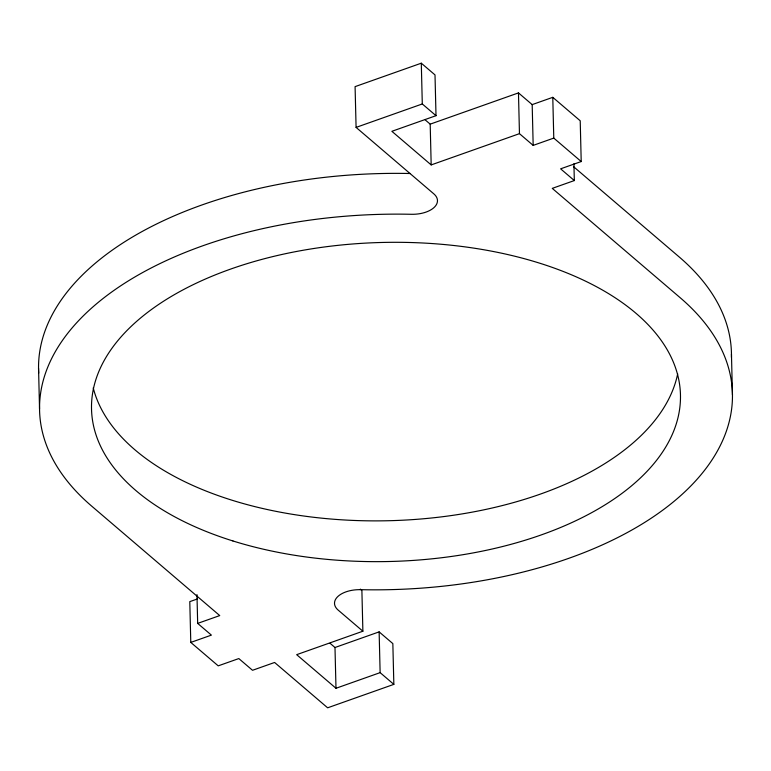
<?xml version="1.0" encoding="UTF-8"?>
<svg xmlns="http://www.w3.org/2000/svg" width="771" height="771" viewBox="0 0 771 771"><rect width="100%" height="100%" fill="white"/><g stroke="black" fill="none" stroke-linecap="round" stroke-linejoin="round"><path stroke-width="1.16" d="M197.511 598.913L189.791 601.64L190.784 642.416L218.222 665.855L238.817 658.569L252.531 670.288L274.601 662.472L327.636 707.807L393.846 684.369L380.132 672.64L335.992 688.272L296.671 654.666L362.881 631.218L338.17 610.102A24.258 13.136 -1.4 0 1 338.016 596.359A24.258 13.136 -1.4 0 1 360.549 589.67A346.536 187.719 -1.4 0 0 682.422 494.057A346.536 187.719 -1.4 0 0 680.263 297.789L552.258 188.375L574.328 180.559L560.613 168.83L581.209 161.544L553.78 138.096L533.175 145.391L519.461 133.662L431.182 164.917L391.87 131.311L436.01 115.679L435.008 74.912L421.294 63.193L355.084 86.631L356.086 127.398L433.822 193.858A24.258 13.136 -1.4 0 1 433.977 207.592A24.258 13.136 -1.4 0 1 411.444 214.29A346.536 187.719 -1.4 0 0 89.581 309.894A346.536 187.719 -1.4 0 0 91.73 506.162L219.745 615.586L197.675 623.392L196.971 594.614M356.086 127.398L422.296 103.96L436.01 115.679M425.274 119.948L430.189 124.15L518.469 92.896L532.183 104.615L533.175 145.391M532.183 104.615L552.778 97.329L580.216 120.777L581.209 161.544M190.784 642.416L211.389 635.121L197.675 623.392M330.075 643.303L334.99 647.505L379.13 631.873L392.844 643.602L393.846 684.369M573.479 166.603L679.27 257.022A346.536 187.719 -1.4 0 1 731.438 357.416M360.336 589.131L361.888 590.451L362.881 631.218M731.457 354.111L732.45 394.877M573.913 163.77L574.328 180.559M552.778 97.329L553.78 138.096M518.469 92.896L519.461 133.662M430.189 124.15L431.182 164.917M421.294 63.193L422.296 103.96M379.13 631.873L380.132 672.64M334.99 647.505L335.992 688.272M38.55 368.307L39.543 409.073M38.714 373.116A346.536 187.719 -1.4 0 1 410.451 173.523M677.67 373.868A294.551 159.558 -1.4 0 1 388.671 520.724A294.551 159.558 -1.4 0 1 93.233 387.9M232.929 540.963A294.551 159.558 -1.4 0 0 680.408 400.563A294.551 159.558 -1.4 0 0 244.658 264.405A294.551 159.558 -1.4 0 0 232.929 540.963"/></g></svg>
